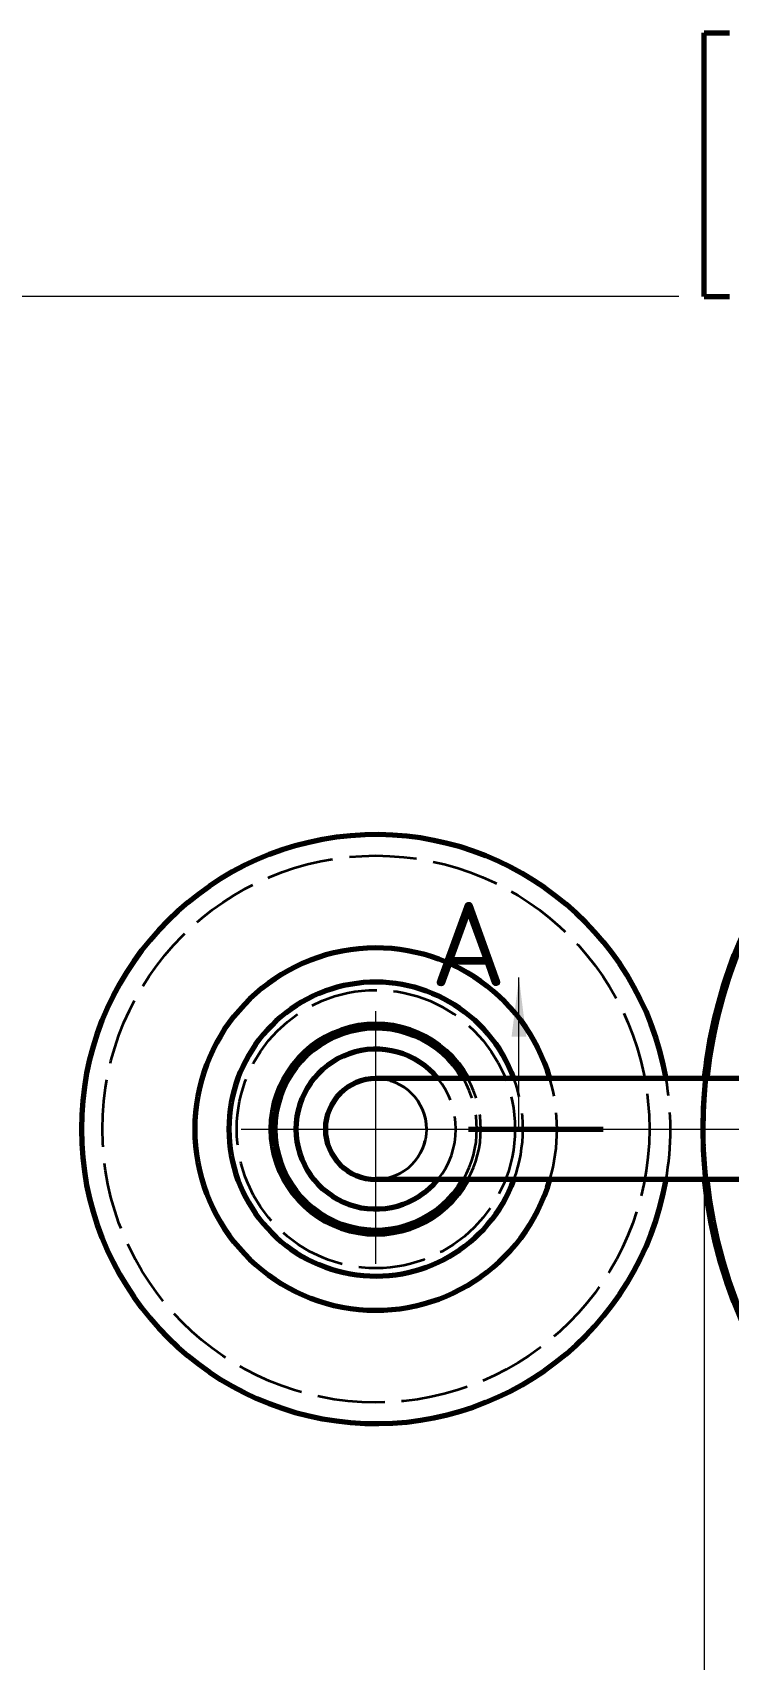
# Model space of a CAD drawing. Header units: millimetres. Extents: x 0 to 2382, y 0 to 420.
# Drawn here: x 106 to 147.3, y 55 to 151.6 of the extents above; entities that cross this region are included whole.
import ezdxf
from ezdxf.enums import TextEntityAlignment as Align

# ---------------------------------------------------------------- set-up
doc = ezdxf.new("R2010")
doc.units = ezdxf.units.MM
doc.linetypes.add('IRAM-E-TRAZOS', pattern=[5, 4, -1])
doc.linetypes.add('IRAM-F-TRAZO-PUNTO', pattern=[20, 15, -2, 1, -2])
for name, color, linetype, lineweight in [('01-VISIBLE', 7, 'CONTINUOUS', 70), ('02-OCULTA', 4, 'IRAM-E-TRAZOS', 35), ('03-EJE', 1, 'IRAM-F-TRAZO-PUNTO', 18), ('04-COTA', 3, 'CONTINUOUS', 18), ('06-TEXTO', 7, 'CONTINUOUS', 25), ('07-RECUADRO', 7, 'CONTINUOUS', 70), ('08-FINA', 5, 'CONTINUOUS', 18)]:
    doc.layers.add(name, color=color, linetype=linetype, lineweight=lineweight)
doc.styles.add('ISO3098', font='isocpeur.ttf')
doc.dimstyles.new('FLAMA-IRAM', dxfattribs={"dimtxt": 3.5, "dimasz": 3.5, "dimexe": 2, "dimexo": 1.5, "dimgap": 1, "dimtad": 1, "dimdec": 1, "dimtxsty": 'ISO3098', "dimblk": 'IRAM_FLECHA', "dimblk1": 'IRAM_FLECHA', "dimblk2": 'IRAM_FLECHA', "dimcen": 2.5, "dimclrd": 256, "dimclre": 256, "dimclrt": 256, "dimazin": 3, "dimtfac": 1, "dimtmove": 0, "dimatfit": 3, "dimlwd": 18, "dimlwe": 18})

# ---------------------------------------------------------------- blocks, each defined once
blk = doc.blocks.new('IRAM_FLECHA')
blk.add_solid([(0, 0), (-1, 0.125), (-1, -0.125)])

msp = doc.modelspace()

# ---------------------------------------------------------------- hatches: boundary and pattern name
at = {"layer": '08-FINA'}
h = msp.add_hatch(color=7, dxfattribs=at)
h.dxf.hatch_style = 1
h.paths.add_polyline_path([(134.855, 95.476), (134.417, 91.976), (135.292, 91.976)])

# ---------------------------------------------------------------- linework, layer by layer
at = {"layer": '01-VISIBLE'}
for p, q in [((145.855, 135.951), (145.855, 151.626)), ((147.25, 95.283), (147.107, 95.329)), ((161.405, 89.476), (132.355, 89.476)), ((161.405, 83.476), (132.355, 83.476))]:
    msp.add_line(p, q, dxfattribs=at)
for points in [[(145.855, 151.626), (146.105, 151.626), (146.355, 151.626), (146.605, 151.626), (146.855, 151.626), (147.105, 151.626), (147.355, 151.626)], [(145.855, 135.951), (146.105, 135.951), (146.355, 135.951), (146.605, 135.951), (146.855, 135.951), (147.105, 135.951), (147.355, 135.951)], [(132.355, 89.476), (132.105, 89.476), (131.855, 89.476), (131.605, 89.476), (131.355, 89.476), (131.105, 89.476), (130.855, 89.476), (130.605, 89.476), (130.355, 89.476), (130.105, 89.476), (129.855, 89.476), (129.605, 89.476), (129.355, 89.476), (129.105, 89.476), (128.855, 89.476), (128.605, 89.476), (128.355, 89.476), (128.105, 89.476), (127.855, 89.476), (127.605, 89.476), (127.355, 89.476), (127.105, 89.476), (126.855, 89.476), (126.605, 89.476), (126.355, 89.476)], [(132.355, 83.476), (132.105, 83.476), (131.855, 83.476), (131.605, 83.476), (131.355, 83.476), (131.105, 83.476), (130.855, 83.476), (130.605, 83.476), (130.355, 83.476), (130.105, 83.476), (129.855, 83.476), (129.605, 83.476), (129.355, 83.476), (129.105, 83.476), (128.855, 83.476), (128.605, 83.476), (128.355, 83.476), (128.105, 83.476), (127.855, 83.476), (127.605, 83.476), (127.355, 83.476), (127.105, 83.476), (126.855, 83.476), (126.605, 83.476), (126.355, 83.476)]]:
    msp.add_lwpolyline(points, dxfattribs=at)
for centre, radius, start, end in [((174.355, 86.476), 28.5, 17.87959, 173.95767), ((174.355, 86.476), 28.65, 112.61676, 162), ((174.355, 86.476), 28.5, 112.61676, 162), ((126.355, 86.476), 17.5, 9.87089, 180), ((126.355, 86.476), 10.765, 16.18195, 180), ((126.355, 86.476), 8.735, 20.08625, 180), ((174.355, 86.476), 28.65, 162, 173.98942), ((174.355, 86.476), 28.5, 162, 173.95767), ((126.355, 86.476), 6.235, 28.75937, 180), ((126.355, 86.476), 6, 30, 180), ((126.355, 86.476), 4.75, 39.16671, 180), ((126.355, 86.476), 3, 90, -90), ((126.355, 86.476), 17.5, -180, -9.87089), ((126.355, 86.476), 10.765, -180, -16.18195), ((126.355, 86.476), 8.735, -180, -20.08625), ((126.355, 86.476), 6.235, -180, -28.75937), ((126.355, 86.476), 6, -180, -30), ((126.355, 86.476), 4.75, -180, -39.16671), ((174.355, 86.476), 28.65, -173.98942, -17.78284), ((174.355, 86.476), 28.5, -173.95767, -17.87959), ((174.355, 86.476), 28.5, -173.95767, -17.87959)]:
    msp.add_arc(centre, radius, start, end, dxfattribs=at)
at = {"layer": '02-OCULTA'}
msp.add_line((147.25, 95.283), (147.107, 95.329), dxfattribs=at)
for points in [[(147.355, 151.626), (147.105, 151.626), (146.855, 151.626), (146.605, 151.626), (146.355, 151.626), (146.105, 151.626), (145.855, 151.626)], [(147.355, 135.951), (147.105, 135.951), (146.855, 135.951), (146.605, 135.951), (146.355, 135.951), (146.105, 135.951), (145.855, 135.951)]]:
    msp.add_lwpolyline(points, dxfattribs=at)
for centre, radius in [((174.355, 86.476), 28.5), ((174.355, 86.476), 28.5), ((174.355, 86.476), 28.5), ((126.355, 86.476), 16.25), ((126.355, 86.476), 8.265), ((126.355, 86.476), 3)]:
    msp.add_circle(centre, radius, dxfattribs=at)
for centre, radius, start, end in [((174.355, 86.476), 28.65, 102.13342, -117.14011), ((174.355, 86.476), 28.5, 102.13342, -117.14011), ((174.355, 86.476), 28.65, 162, 18), ((174.355, 86.476), 28.65, 162, -117.14011), ((174.355, 86.476), 28.5, 162, 18), ((174.355, 86.476), 28.5, 162, -117.14011), ((126.355, 86.476), 3, 0, 90), ((126.355, 86.476), 4.75, -39.16671, 39.16671), ((126.355, 86.476), 6, -30, 30), ((126.355, 86.476), 6.235, -28.75937, 28.75937), ((126.355, 86.476), 8.735, -20.08625, 20.08625), ((126.355, 86.476), 10.765, -16.18195, 16.18195), ((126.355, 86.476), 17.5, -9.87089, 9.87089), ((174.355, 86.476), 28.65, 173.98942, -173.98942), ((174.355, 86.476), 28.5, 173.95767, -173.95767), ((174.355, 86.476), 28.5, 173.95767, -173.95767), ((126.355, 86.476), 3, -90, 0)]:
    msp.add_arc(centre, radius, start, end, dxfattribs=at)
at = {"layer": '03-EJE'}
for p, q in [((126.355, 78.476), (126.355, 94.476)), ((118.355, 86.476), (134.355, 86.476)), ((131.855, 86.476), (216.855, 86.476)), ((144.355, 86.476), (204.355, 86.476))]:
    msp.add_line(p, q, dxfattribs=at)
at = {"layer": '07-RECUADRO'}
msp.add_line((131.855, 86.476), (139.855, 86.476), dxfattribs=at)
at = {"layer": '08-FINA'}
msp.add_line((134.855, 86.476), (134.855, 95.476), dxfattribs=at)

# ---------------------------------------------------------------- texts
at = {"layer": '06-TEXTO', "style": 'ISO3098'}
msp.add_text('A', height=5, dxfattribs=at).set_placement((131.855, 97.476), align=Align.MIDDLE_CENTER)

# ---------------------------------------------------------------- dimensions: what is measured, and where the dimension line sits
at = {"layer": '04-COTA'}
for base, p1, p2 in [((86.855, 135.951), (108.855, 135.951), (108.855, 368.174)), ((97.855, 135.951), (145.855, 135.951), (171.355, 345.569))]:
    msp.add_linear_dim(base=base, p1=p1, p2=p2, angle=90, dimstyle='FLAMA-IRAM', override={"dimlfac": 2}, dxfattribs=at).render()
msp.add_linear_dim(base=(145.855, 47.826), p1=(145.855, 86.476), p2=(202.855, 86.476), dimstyle='FLAMA-IRAM', override={"dimlfac": 2, "dimpost": '%%c<>'}, dxfattribs=at).render()

doc.saveas('drawing.dxf')
